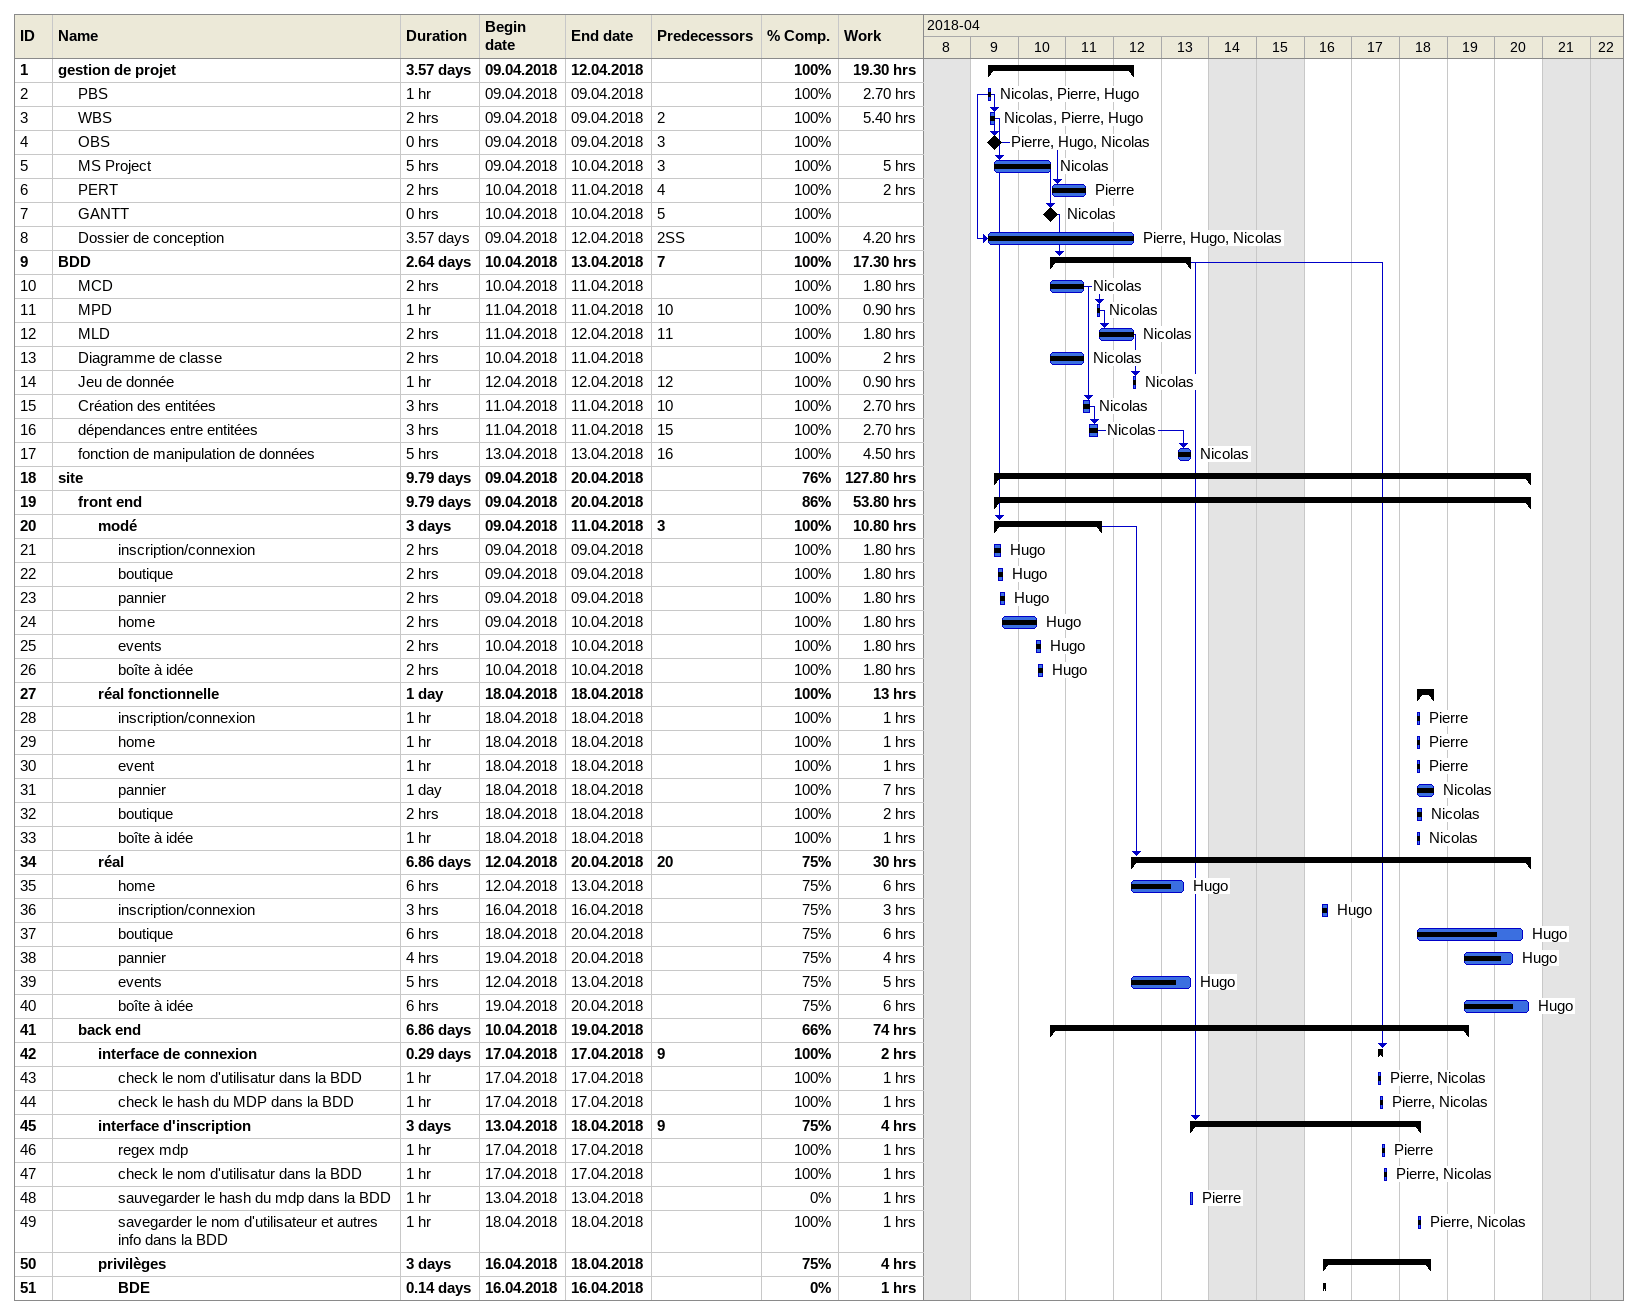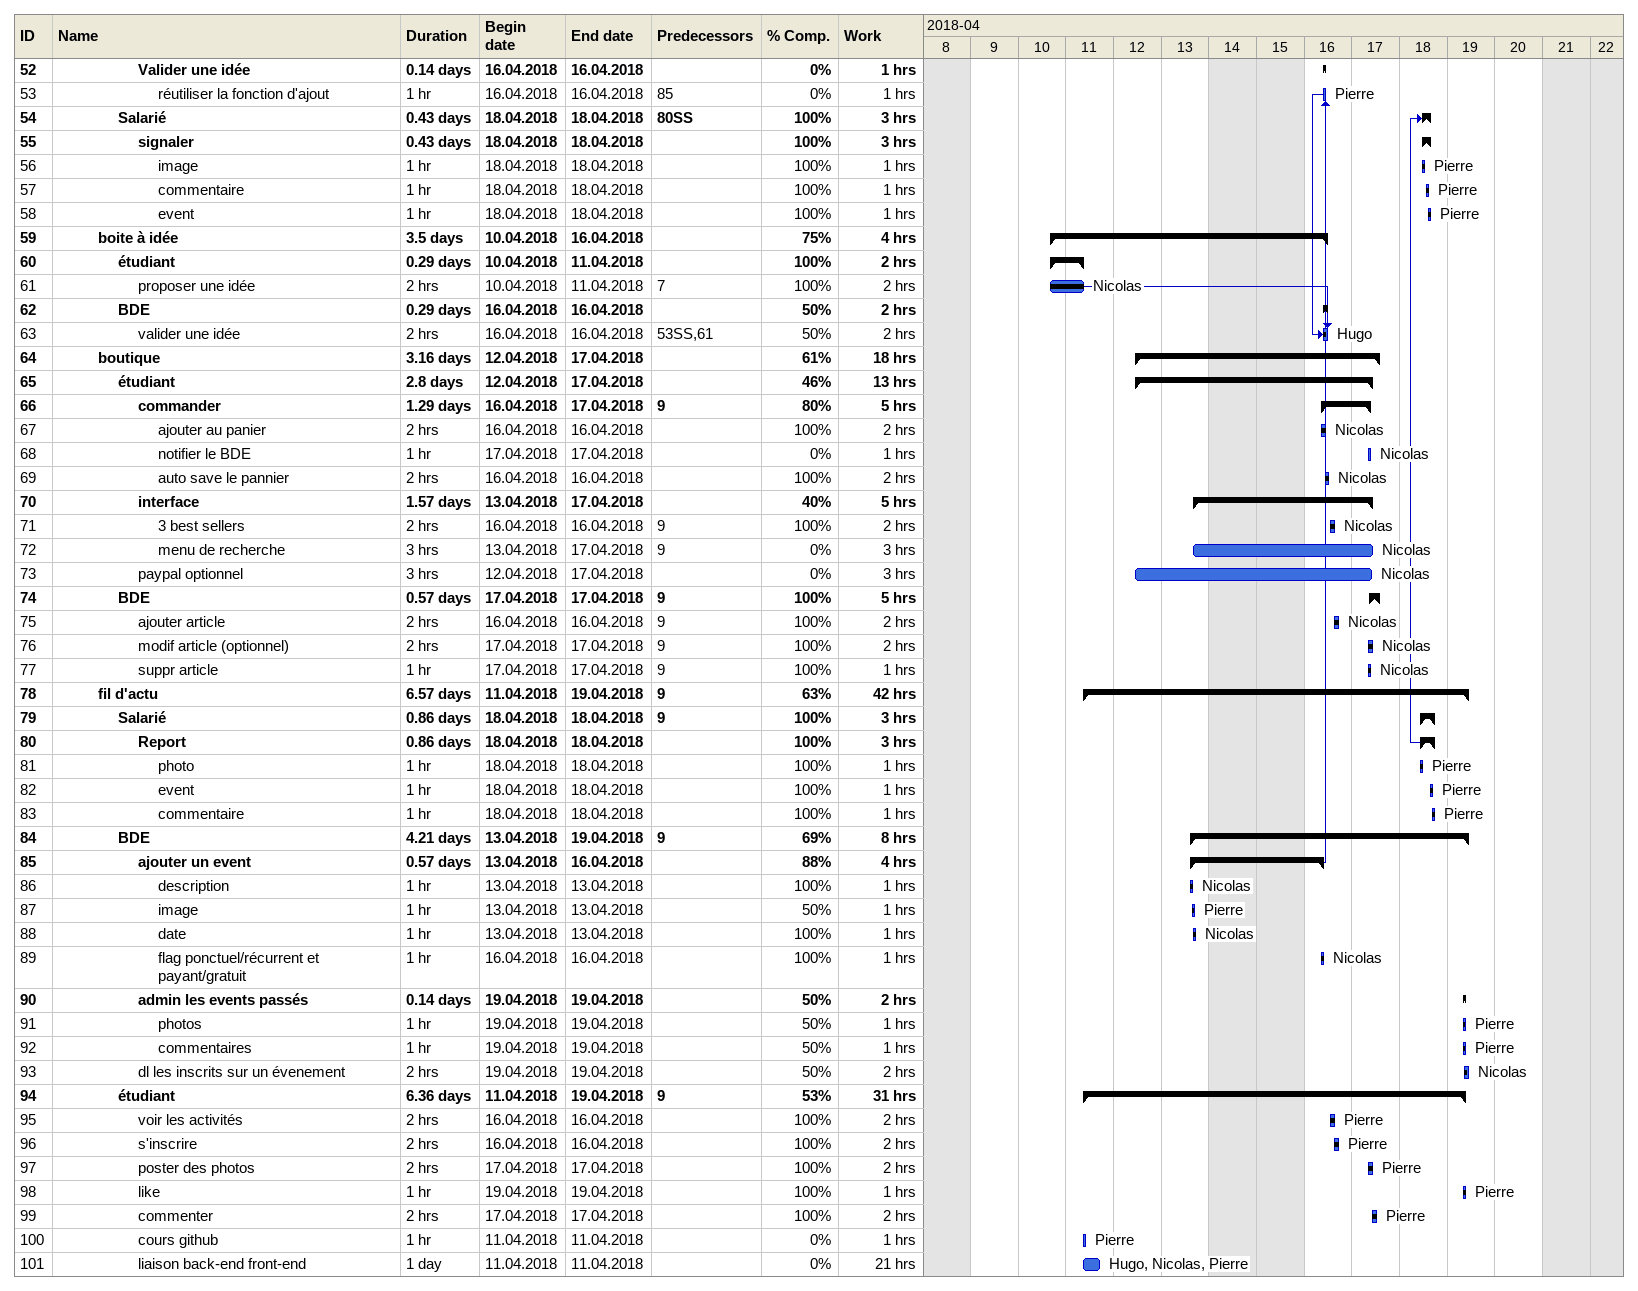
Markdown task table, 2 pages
| ID | Level | Task | Duration | Start | Finish | Predecessors | Resources | % complete | Work (h) |
|---|---|---|---|---|---|---|---|---|---|
| 1 | 1 | **gestion de projet** | 3.57d | 2018-04-09 | 2018-04-12 |  |  | 100 | 19.30 |
| 2 | 2 | PBS | 1h | 2018-04-09 | 2018-04-09 |  | Nicolas, Pierre, Hugo | 100 | 2.70 |
| 3 | 2 | WBS | 2h | 2018-04-09 | 2018-04-09 | 2 | Nicolas, Pierre, Hugo | 100 | 5.40 |
| 4 | 2 | OBS | 0h | 2018-04-09 | 2018-04-09 | 3 | Pierre, Hugo, Nicolas | 100 |  |
| 5 | 2 | MS Project | 5h | 2018-04-09 | 2018-04-10 | 3 | Nicolas | 100 | 5 |
| 6 | 2 | PERT | 2h | 2018-04-10 | 2018-04-11 | 4 | Pierre | 100 | 2 |
| 7 | 2 | GANTT | 0h | 2018-04-10 | 2018-04-10 | 5 | Nicolas | 100 |  |
| 8 | 2 | Dossier de conception | 3.57d | 2018-04-09 | 2018-04-12 | 2SS | Pierre, Hugo, Nicolas | 100 | 4.20 |
| 9 | 1 | **BDD** | 2.64d | 2018-04-10 | 2018-04-13 | 7 |  | 100 | 17.30 |
| 10 | 2 | MCD | 2h | 2018-04-10 | 2018-04-11 |  | Nicolas | 100 | 1.80 |
| 11 | 2 | MPD | 1h | 2018-04-11 | 2018-04-11 | 10 | Nicolas | 100 | 0.90 |
| 12 | 2 | MLD | 2h | 2018-04-11 | 2018-04-12 | 11 | Nicolas | 100 | 1.80 |
| 13 | 2 | Diagramme de classe | 2h | 2018-04-10 | 2018-04-11 |  | Nicolas | 100 | 2 |
| 14 | 2 | Jeu de donnée | 1h | 2018-04-12 | 2018-04-12 | 12 | Nicolas | 100 | 0.90 |
| 15 | 2 | Création des entitées | 3h | 2018-04-11 | 2018-04-11 | 10 | Nicolas | 100 | 2.70 |
| 16 | 2 | dépendances entre entitées | 3h | 2018-04-11 | 2018-04-11 | 15 | Nicolas | 100 | 2.70 |
| 17 | 2 | fonction de manipulation de données | 5h | 2018-04-13 | 2018-04-13 | 16 | Nicolas | 100 | 4.50 |
| 18 | 1 | **site** | 9.79d | 2018-04-09 | 2018-04-20 |  |  | 76 | 127.80 |
| 19 | 2 | **front end** | 9.79d | 2018-04-09 | 2018-04-20 |  |  | 86 | 53.80 |
| 20 | 3 | **modé** | 3d | 2018-04-09 | 2018-04-11 | 3 |  | 100 | 10.80 |
| 21 | 4 | inscription/connexion | 2h | 2018-04-09 | 2018-04-09 |  | Hugo | 100 | 1.80 |
| 22 | 4 | boutique | 2h | 2018-04-09 | 2018-04-09 |  | Hugo | 100 | 1.80 |
| 23 | 4 | pannier | 2h | 2018-04-09 | 2018-04-09 |  | Hugo | 100 | 1.80 |
| 24 | 4 | home | 2h | 2018-04-09 | 2018-04-10 |  | Hugo | 100 | 1.80 |
| 25 | 4 | events | 2h | 2018-04-10 | 2018-04-10 |  | Hugo | 100 | 1.80 |
| 26 | 4 | boîte à idée | 2h | 2018-04-10 | 2018-04-10 |  | Hugo | 100 | 1.80 |
| 27 | 3 | **réal fonctionnelle** | 1d | 2018-04-18 | 2018-04-18 |  |  | 100 | 13 |
| 28 | 4 | inscription/connexion | 1h | 2018-04-18 | 2018-04-18 |  | Pierre | 100 | 1 |
| 29 | 4 | home | 1h | 2018-04-18 | 2018-04-18 |  | Pierre | 100 | 1 |
| 30 | 4 | event | 1h | 2018-04-18 | 2018-04-18 |  | Pierre | 100 | 1 |
| 31 | 4 | pannier | 1d | 2018-04-18 | 2018-04-18 |  | Nicolas | 100 | 7 |
| 32 | 4 | boutique | 2h | 2018-04-18 | 2018-04-18 |  | Nicolas | 100 | 2 |
| 33 | 4 | boîte à idée | 1h | 2018-04-18 | 2018-04-18 |  | Nicolas | 100 | 1 |
| 34 | 3 | **réal** | 6.86d | 2018-04-12 | 2018-04-20 | 20 |  | 75 | 30 |
| 35 | 4 | home | 6h | 2018-04-12 | 2018-04-13 |  | Hugo | 75 | 6 |
| 36 | 4 | inscription/connexion | 3h | 2018-04-16 | 2018-04-16 |  | Hugo | 75 | 3 |
| 37 | 4 | boutique | 6h | 2018-04-18 | 2018-04-20 |  | Hugo | 75 | 6 |
| 38 | 4 | pannier | 4h | 2018-04-19 | 2018-04-20 |  | Hugo | 75 | 4 |
| 39 | 4 | events | 5h | 2018-04-12 | 2018-04-13 |  | Hugo | 75 | 5 |
| 40 | 4 | boîte à idée | 6h | 2018-04-19 | 2018-04-20 |  | Hugo | 75 | 6 |
| 41 | 2 | **back end** | 6.86d | 2018-04-10 | 2018-04-19 |  |  | 66 | 74 |
| 42 | 3 | **interface de connexion** | 0.29d | 2018-04-17 | 2018-04-17 | 9 |  | 100 | 2 |
| 43 | 4 | check le nom d'utilisatur dans la BDD | 1h | 2018-04-17 | 2018-04-17 |  | Pierre, Nicolas | 100 | 1 |
| 44 | 4 | check le hash du MDP dans la BDD | 1h | 2018-04-17 | 2018-04-17 |  | Pierre, Nicolas | 100 | 1 |
| 45 | 3 | **interface d'inscription** | 3d | 2018-04-13 | 2018-04-18 | 9 |  | 75 | 4 |
| 46 | 4 | regex mdp | 1h | 2018-04-17 | 2018-04-17 |  | Pierre | 100 | 1 |
| 47 | 4 | check le nom d'utilisatur dans la BDD | 1h | 2018-04-17 | 2018-04-17 |  | Pierre, Nicolas | 100 | 1 |
| 48 | 4 | sauvegarder le hash du mdp dans la BDD | 1h | 2018-04-13 | 2018-04-13 |  | Pierre | 0 | 1 |
| 49 | 4 | savegarder le nom d'utilisateur et autres info dans la BDD | 1h | 2018-04-18 | 2018-04-18 |  | Pierre, Nicolas | 100 | 1 |
| 50 | 3 | **privilèges** | 3d | 2018-04-16 | 2018-04-18 |  |  | 75 | 4 |
| 51 | 4 | **BDE** | 0.14d | 2018-04-16 | 2018-04-16 |  |  | 0 | 1 |
| 52 | 5 | **Valider une idée** | 0.14d | 2018-04-16 | 2018-04-16 |  |  | 0 | 1 |
| 53 | 6 | réutiliser la fonction d'ajout | 1h | 2018-04-16 | 2018-04-16 | 85 | Pierre | 0 | 1 |
| 54 | 4 | **Salarié** | 0.43d | 2018-04-18 | 2018-04-18 | 80SS |  | 100 | 3 |
| 55 | 5 | **signaler** | 0.43d | 2018-04-18 | 2018-04-18 |  |  | 100 | 3 |
| 56 | 6 | image | 1h | 2018-04-18 | 2018-04-18 |  | Pierre | 100 | 1 |
| 57 | 6 | commentaire | 1h | 2018-04-18 | 2018-04-18 |  | Pierre | 100 | 1 |
| 58 | 6 | event | 1h | 2018-04-18 | 2018-04-18 |  | Pierre | 100 | 1 |
| 59 | 3 | **boite à idée** | 3.5d | 2018-04-10 | 2018-04-16 |  |  | 75 | 4 |
| 60 | 4 | **étudiant** | 0.29d | 2018-04-10 | 2018-04-11 |  |  | 100 | 2 |
| 61 | 5 | proposer une idée | 2h | 2018-04-10 | 2018-04-11 | 7 | Nicolas | 100 | 2 |
| 62 | 4 | **BDE** | 0.29d | 2018-04-16 | 2018-04-16 |  |  | 50 | 2 |
| 63 | 5 | valider une idée | 2h | 2018-04-16 | 2018-04-16 | 53SS, 61 | Hugo | 50 | 2 |
| 64 | 3 | **boutique** | 3.16d | 2018-04-12 | 2018-04-17 |  |  | 61 | 18 |
| 65 | 4 | **étudiant** | 2.8d | 2018-04-12 | 2018-04-17 |  |  | 46 | 13 |
| 66 | 5 | **commander** | 1.29d | 2018-04-16 | 2018-04-17 | 9 |  | 80 | 5 |
| 67 | 6 | ajouter au panier | 2h | 2018-04-16 | 2018-04-16 |  | Nicolas | 100 | 2 |
| 68 | 6 | notifier le BDE | 1h | 2018-04-17 | 2018-04-17 |  | Nicolas | 0 | 1 |
| 69 | 6 | auto save le pannier | 2h | 2018-04-16 | 2018-04-16 |  | Nicolas | 100 | 2 |
| 70 | 5 | **interface** | 1.57d | 2018-04-13 | 2018-04-17 |  |  | 40 | 5 |
| 71 | 6 | 3 best sellers | 2h | 2018-04-16 | 2018-04-16 | 9 | Nicolas | 100 | 2 |
| 72 | 6 | menu de recherche | 3h | 2018-04-13 | 2018-04-17 | 9 | Nicolas | 0 | 3 |
| 73 | 5 | paypal optionnel | 3h | 2018-04-12 | 2018-04-17 |  | Nicolas | 0 | 3 |
| 74 | 4 | **BDE** | 0.57d | 2018-04-17 | 2018-04-17 | 9 |  | 100 | 5 |
| 75 | 5 | ajouter article | 2h | 2018-04-16 | 2018-04-16 | 9 | Nicolas | 100 | 2 |
| 76 | 5 | modif article (optionnel) | 2h | 2018-04-17 | 2018-04-17 | 9 | Nicolas | 100 | 2 |
| 77 | 5 | suppr article | 1h | 2018-04-17 | 2018-04-17 | 9 | Nicolas | 100 | 1 |
| 78 | 3 | **fil d'actu** | 6.57d | 2018-04-11 | 2018-04-19 | 9 |  | 63 | 42 |
| 79 | 4 | **Salarié** | 0.86d | 2018-04-18 | 2018-04-18 | 9 |  | 100 | 3 |
| 80 | 5 | **Report** | 0.86d | 2018-04-18 | 2018-04-18 |  |  | 100 | 3 |
| 81 | 6 | photo | 1h | 2018-04-18 | 2018-04-18 |  | Pierre | 100 | 1 |
| 82 | 6 | event | 1h | 2018-04-18 | 2018-04-18 |  | Pierre | 100 | 1 |
| 83 | 6 | commentaire | 1h | 2018-04-18 | 2018-04-18 |  | Pierre | 100 | 1 |
| 84 | 4 | **BDE** | 4.21d | 2018-04-13 | 2018-04-19 | 9 |  | 69 | 8 |
| 85 | 5 | **ajouter un event** | 0.57d | 2018-04-13 | 2018-04-16 |  |  | 88 | 4 |
| 86 | 6 | description | 1h | 2018-04-13 | 2018-04-13 |  | Nicolas | 100 | 1 |
| 87 | 6 | image | 1h | 2018-04-13 | 2018-04-13 |  | Pierre | 50 | 1 |
| 88 | 6 | date | 1h | 2018-04-13 | 2018-04-13 |  | Nicolas | 100 | 1 |
| 89 | 6 | flag ponctuel/récurrent et payant/gratuit | 1h | 2018-04-16 | 2018-04-16 |  | Nicolas | 100 | 1 |
| 90 | 5 | **admin les events passés** | 0.14d | 2018-04-19 | 2018-04-19 |  |  | 50 | 2 |
| 91 | 6 | photos | 1h | 2018-04-19 | 2018-04-19 |  | Pierre | 50 | 1 |
| 92 | 6 | commentaires | 1h | 2018-04-19 | 2018-04-19 |  | Pierre | 50 | 1 |
| 93 | 5 | dl les inscrits sur un évenement | 2h | 2018-04-19 | 2018-04-19 |  | Nicolas | 50 | 2 |
| 94 | 4 | **étudiant** | 6.36d | 2018-04-11 | 2018-04-19 | 9 |  | 53 | 31 |
| 95 | 5 | voir les activités | 2h | 2018-04-16 | 2018-04-16 |  | Pierre | 100 | 2 |
| 96 | 5 | s'inscrire | 2h | 2018-04-16 | 2018-04-16 |  | Pierre | 100 | 2 |
| 97 | 5 | poster des photos | 2h | 2018-04-17 | 2018-04-17 |  | Pierre | 100 | 2 |
| 98 | 5 | like | 1h | 2018-04-19 | 2018-04-19 |  | Pierre | 100 | 1 |
| 99 | 5 | commenter | 2h | 2018-04-17 | 2018-04-17 |  | Pierre | 100 | 2 |
| 100 | 5 | cours github | 1h | 2018-04-11 | 2018-04-11 |  | Pierre | 0 | 1 |
| 101 | 5 | liaison back-end front-end | 1d | 2018-04-11 | 2018-04-11 |  | Hugo, Nicolas, Pierre | 0 | 21 |
